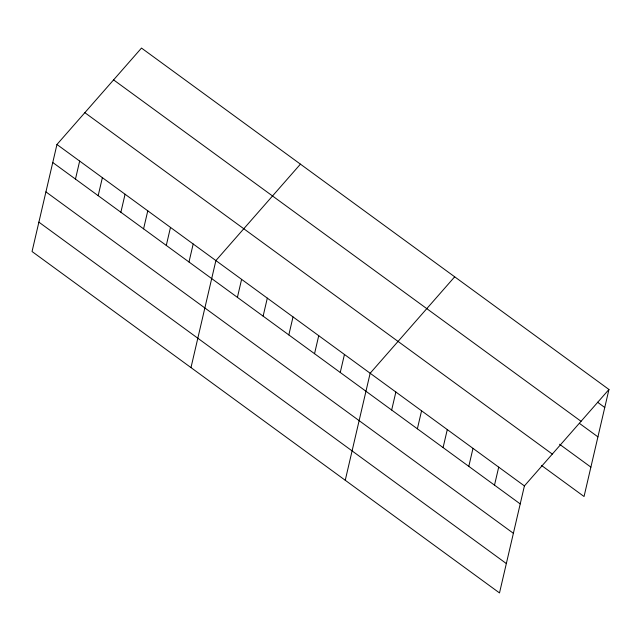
<?xml version="1.0" encoding="UTF-8"?>
<svg xmlns="http://www.w3.org/2000/svg" width="641" height="641" viewBox="0 0 641 641"><rect width="100%" height="100%" fill="white"/><g stroke="black" fill="none" stroke-linecap="round" stroke-linejoin="round"><path stroke-width="0.96" d="M56.953 144.489L32.05 251.52L499.507 592.933L524.41 485.91L608.95 389.48L141.493 48.067L56.953 144.489L524.41 485.91M75.47 179.087L79.66 161.075M98.177 195.673L102.368 177.661M120.877 212.259L125.067 194.239M143.584 228.837L147.775 210.825M166.291 245.423L170.482 227.411M188.991 262.009L193.189 243.989M190.986 367.597L215.889 260.575L300.429 164.144M237.41 297.368L241.601 279.356M263.122 316.141L267.313 298.129M288.827 334.923L293.025 316.91M314.539 353.704L318.729 335.684M340.251 372.477L344.441 354.465M345.251 480.269L370.153 373.246L454.685 276.816M391.667 410.032L395.866 392.02M417.379 428.813L421.57 410.801M443.091 447.586L447.282 429.574M468.803 466.368L472.994 448.355M494.507 485.149L498.706 467.129M608.95 389.48L584.047 496.511L541.461 465.406M597.524 402.211L604.759 407.492M113.593 79.885L581.05 421.305M579.44 423.372L597.925 436.866M559.545 444.245L590.882 467.129M84.852 112.672L552.31 454.084M52.762 162.51L520.22 503.922M45.928 191.883L513.385 533.296M38.885 222.147L506.342 563.559"/></g></svg>
